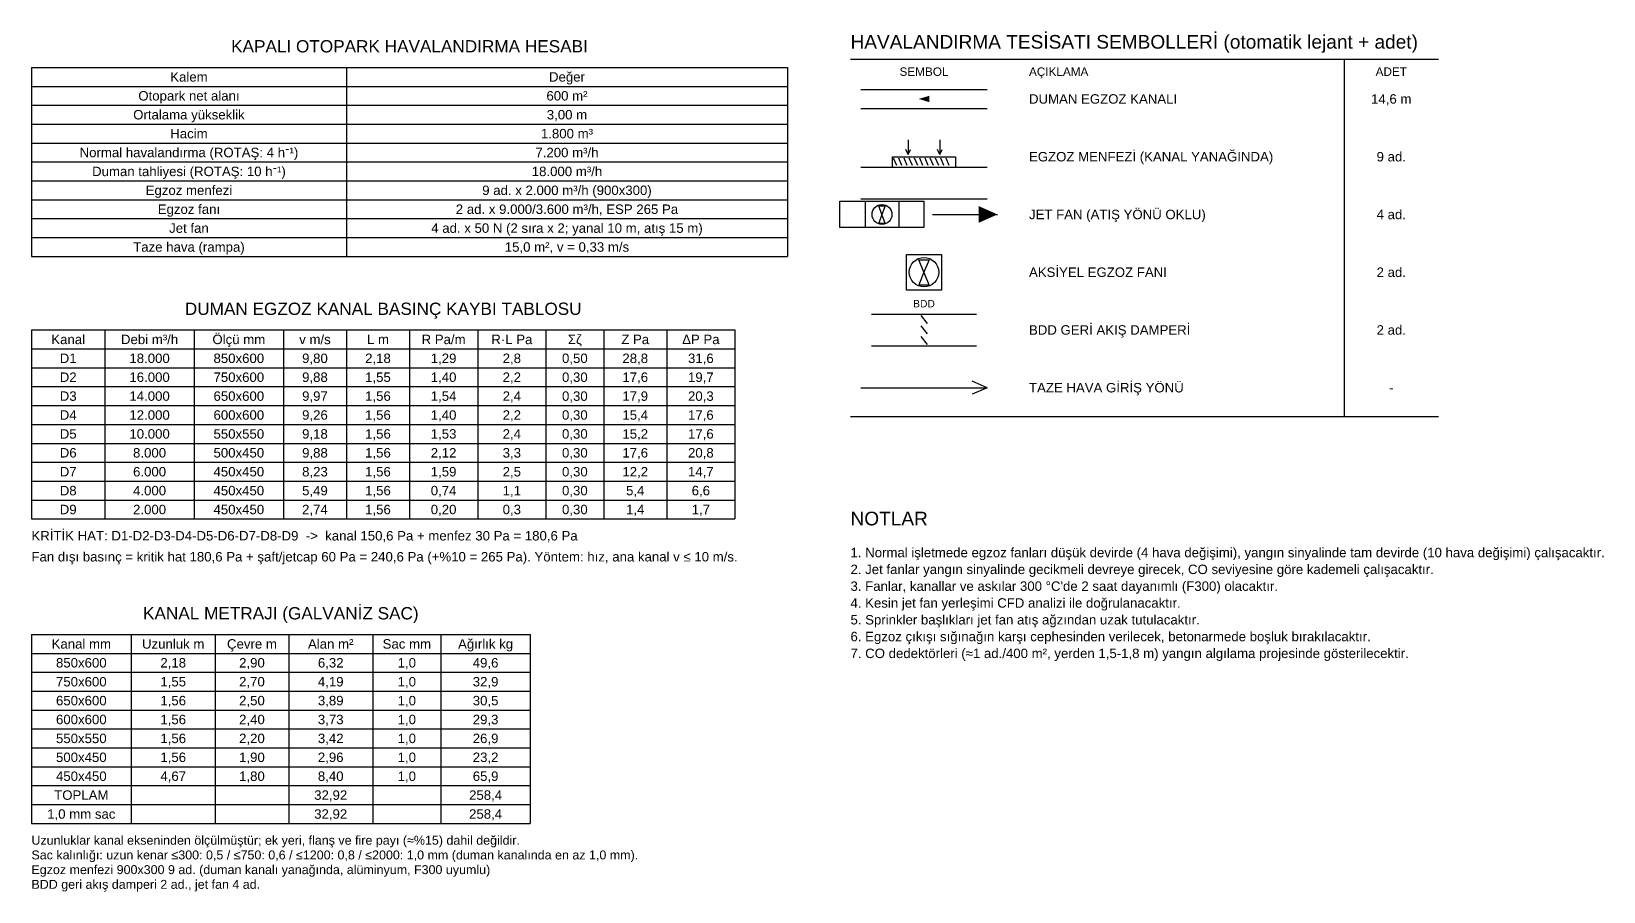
# Model space of a CAD drawing. Header units: centimetres. Extents: x -401 to 4772, y -141 to 2158.
# Drawn here: x 3275 to 4772, y 1280 to 2099 of the extents above; entities that cross this region are included whole.
import ezdxf
from ezdxf.enums import TextEntityAlignment as Align

# ---------------------------------------------------------------- set-up
doc = ezdxf.new("R2010")
doc.units = ezdxf.units.CM
for name, color, linetype in [('ROTAS-DAMPER', 7, 'Continuous'), ('ROTAS-DUMAN-EGZOZ', 1, 'Continuous'), ('ROTAS-HAVALANDIRMA-CIHAZ', 135, 'Continuous'), ('ROTAS-HESAP', 1, 'Continuous'), ('ROTAS-JETFAN', 135, 'Continuous'), ('ROTAS-KANAL-OK', 7, 'Continuous'), ('ROTAS-MENFEZ', 7, 'Continuous'), ('ROTAS-TABLO', 7, 'Continuous'), ('ROTAS-TAZE-HAVA-KANALI', 3, 'Continuous'), ('ROTAS-TES-NOT', 7, 'Continuous')]:
    doc.layers.add(name, color=color, linetype=linetype)
doc.styles.add('ROTAS', font='arial.ttf')

msp = doc.modelspace()

# ---------------------------------------------------------------- linework, layer by layer
at = {"layer": 'ROTAS-DAMPER'}
for p, q in [((4122, 1828.8), (4128, 1821.2)), ((4122, 1818.8), (4128, 1811.2)), ((4122, 1808.8), (4128, 1801.2))]:
    msp.add_line(p, q, dxfattribs=at)
at = {"layer": 'ROTAS-DUMAN-EGZOZ'}
for p, q in [((4065, 2044), (4185, 2044)), ((4065, 2026), (4185, 2026)), ((4065, 1970), (4185, 1970)), ((4065, 1940), (4185, 1940)), ((4075, 1830), (4175, 1830)), ((4075, 1800), (4175, 1800))]:
    msp.add_line(p, q, dxfattribs=at)
at = {"layer": 'ROTAS-HAVALANDIRMA-CIHAZ'}
for points in [[(4108.2, 1887), (4141.8, 1887), (4141.8, 1853), (4108.2, 1853)], [(4125, 1870), (4120.1, 1881.9), (4129.9, 1881.9)], [(4125, 1870), (4120.1, 1858.1), (4129.9, 1858.1)]]:
    msp.add_lwpolyline(points, close=True, dxfattribs=at)
msp.add_circle((4125, 1870), 14, dxfattribs=at)
at = {"layer": 'ROTAS-JETFAN'}
for p, q in [((4069, 1937.5), (4069, 1912.5)), ((4101, 1937.5), (4101, 1912.5)), ((4133, 1925), (4195, 1925))]:
    msp.add_line(p, q, dxfattribs=at)
for points in [[(4045, 1937.5), (4125, 1937.5), (4125, 1912.5), (4045, 1912.5)], [(4085, 1925), (4082, 1933.2), (4088, 1933.2)], [(4085, 1925), (4082, 1916.8), (4088, 1916.8)]]:
    msp.add_lwpolyline(points, close=True, dxfattribs=at)
msp.add_circle((4085, 1925), 9.5, dxfattribs=at)
msp.add_solid([(4195, 1925), (4177, 1933), (4177, 1917)], dxfattribs=at)
at = {"layer": 'ROTAS-KANAL-OK'}
msp.add_solid([(4120, 2035), (4130, 2032), (4130, 2038)], dxfattribs=at)
at = {"layer": 'ROTAS-MENFEZ'}
for p, q in [((4110, 1996), (4110, 1982)), ((4140, 1996), (4140, 1982)), ((4099, 1971.5), (4096, 1978.5)), ((4104, 1971.5), (4101, 1978.5)), ((4109, 1971.5), (4106, 1978.5)), ((4110, 1982), (4107.8, 1987)), ((4110, 1982), (4112.2, 1987)), ((4114, 1971.5), (4111, 1978.5)), ((4119, 1971.5), (4116, 1978.5)), ((4124, 1971.5), (4121, 1978.5)), ((4129, 1971.5), (4126, 1978.5)), ((4134, 1971.5), (4131, 1978.5)), ((4139, 1971.5), (4136, 1978.5)), ((4140, 1982), (4137.8, 1987)), ((4140, 1982), (4142.2, 1987)), ((4144, 1971.5), (4141, 1978.5)), ((4149, 1971.5), (4146, 1978.5))]:
    msp.add_line(p, q, dxfattribs=at)
msp.add_lwpolyline([(4095, 1970), (4095, 1980), (4155, 1980), (4155, 1970)], dxfattribs=at)
at = {"layer": 'ROTAS-TABLO'}
for p, q in [((4055, 2073), (4615, 2073)), ((4525, 2073), (4525, 1732.5)), ((3275, 2065), (3995, 2065)), ((3275, 2065), (3275, 1885)), ((3575, 2065), (3575, 1885)), ((3995, 2065), (3995, 1885)), ((3275, 2047), (3995, 2047)), ((3275, 2029), (3995, 2029)), ((3275, 2011), (3995, 2011)), ((3275, 1993), (3995, 1993)), ((3275, 1975), (3995, 1975)), ((3275, 1957), (3995, 1957)), ((3275, 1939), (3995, 1939)), ((3275, 1921), (3995, 1921)), ((3275, 1903), (3995, 1903)), ((3275, 1885), (3995, 1885)), ((3275, 1815), (3945, 1815)), ((3275, 1815), (3275, 1635)), ((3345, 1815), (3345, 1635)), ((3430, 1815), (3430, 1635)), ((3515, 1815), (3515, 1635)), ((3575, 1815), (3575, 1635)), ((3635, 1815), (3635, 1635)), ((3700, 1815), (3700, 1635)), ((3765, 1815), (3765, 1635)), ((3820, 1815), (3820, 1635)), ((3880, 1815), (3880, 1635)), ((3945, 1815), (3945, 1635)), ((3275, 1797), (3945, 1797)), ((3275, 1779), (3945, 1779)), ((3275, 1761), (3945, 1761)), ((3275, 1743), (3945, 1743)), ((3275, 1725), (3945, 1725)), ((4055, 1732.5), (4615, 1732.5)), ((3275, 1707), (3945, 1707)), ((3275, 1689), (3945, 1689)), ((3275, 1671), (3945, 1671)), ((3275, 1653), (3945, 1653)), ((3275, 1635), (3945, 1635)), ((3275, 1525), (3750, 1525)), ((3275, 1525), (3275, 1345)), ((3370, 1525), (3370, 1345)), ((3450, 1525), (3450, 1345)), ((3520, 1525), (3520, 1345)), ((3600, 1525), (3600, 1345)), ((3665, 1525), (3665, 1345)), ((3750, 1525), (3750, 1345)), ((3275, 1507), (3750, 1507)), ((3275, 1489), (3750, 1489)), ((3275, 1471), (3750, 1471)), ((3275, 1453), (3750, 1453)), ((3275, 1435), (3750, 1435)), ((3275, 1417), (3750, 1417)), ((3275, 1399), (3750, 1399)), ((3275, 1381), (3750, 1381)), ((3275, 1363), (3750, 1363)), ((3275, 1345), (3750, 1345))]:
    msp.add_line(p, q, dxfattribs=at)
at = {"layer": 'ROTAS-TAZE-HAVA-KANALI'}
for p, q in [((4065, 1760), (4185, 1760)), ((4185, 1760), (4171, 1766.3)), ((4185, 1760), (4171, 1753.7))]:
    msp.add_line(p, q, dxfattribs=at)

# ---------------------------------------------------------------- texts
at = {"layer": 'ROTAS-DAMPER', "style": 'ROTAS'}
msp.add_text('BDD', height=7, dxfattribs=at).set_placement((4125, 1840), align=Align.MIDDLE_CENTER)
at = {"layer": 'ROTAS-HESAP', "style": 'ROTAS'}
for s, height, p in [('KRİTİK HAT: D1-D2-D3-D4-D5-D6-D7-D8-D9  ->  kanal 150,6 Pa + menfez 30 Pa = 180,6 Pa', 9, (3275, 1619)), ('Fan dışı basınç = kritik hat 180,6 Pa + şaft/jetcap 60 Pa = 240,6 Pa (+%10 = 265 Pa). Yöntem: hız, ana kanal v ≤ 10 m/s.', 9, (3275, 1599)), ('Uzunluklar kanal ekseninden ölçülmüştür; ek yeri, flanş ve fire payı (≈%15) dahil değildir.', 8.5, (3275, 1329)), ('Sac kalınlığı: uzun kenar ≤300: 0,5 / ≤750: 0,6 / ≤1200: 0,8 / ≤2000: 1,0 mm (duman kanalında en az 1,0 mm).', 8.5, (3275, 1315)), ('Egzoz menfezi 900x300 9 ad. (duman kanalı yanağında, alüminyum, F300 uyumlu)', 8.5, (3275, 1301)), ('BDD geri akış damperi 2 ad., jet fan 4 ad.', 8.5, (3275, 1287))]:
    msp.add_text(s, height=height, dxfattribs=at).set_placement(p, align=Align.MIDDLE_LEFT)
at = {"layer": 'ROTAS-TABLO', "style": 'ROTAS'}
msp.add_text('HAVALANDIRMA TESİSATI SEMBOLLERİ (otomatik lejant + adet)', height=13, dxfattribs=at).set_placement((4055, 2079), align=Align.BOTTOM_LEFT)
for s, p in [('KAPALI OTOPARK HAVALANDIRMA HESABI', (3635, 2075.8)), ('DUMAN EGZOZ KANAL BASINÇ KAYBI TABLOSU', (3610, 1825.8)), ('KANAL METRAJI (GALVANİZ SAC)', (3512.5, 1535.8))]:
    msp.add_text(s, height=11.7, dxfattribs=at).set_placement(p, align=Align.BOTTOM_CENTER)
for s, height, p in [('Kalem', 9, (3425, 2056)), ('Değer', 9, (3785, 2056)), ('SEMBOL', 8, (4125, 2061)), ('ADET', 8, (4570, 2061)), ('Otopark net alanı', 9, (3425, 2038)), ('600 m²', 9, (3785, 2038)), ('14,6 m', 9, (4570, 2035)), ('Ortalama yükseklik', 9, (3425, 2020)), ('3,00 m', 9, (3785, 2020)), ('Hacim', 9, (3425, 2002)), ('1.800 m³', 9, (3785, 2002)), ('Normal havalandırma (ROTAŞ: 4 h⁻¹)', 9, (3425, 1984)), ('7.200 m³/h', 9, (3785, 1984)), ('9 ad.', 9, (4570, 1980)), ('Duman tahliyesi (ROTAŞ: 10 h⁻¹)', 9, (3425, 1966)), ('18.000 m³/h', 9, (3785, 1966)), ('Egzoz menfezi', 9, (3425, 1948)), ('9 ad. x 2.000 m³/h (900x300)', 9, (3785, 1948)), ('Egzoz fanı', 9, (3425, 1930)), ('2 ad. x 9.000/3.600 m³/h, ESP 265 Pa', 9, (3785, 1930)), ('Jet fan', 9, (3425, 1912)), ('4 ad. x 50 N (2 sıra x 2; yanal 10 m, atış 15 m)', 9, (3785, 1912)), ('4 ad.', 9, (4570, 1925)), ('Taze hava (rampa)', 9, (3425, 1894)), ('15,0 m², v = 0,33 m/s', 9, (3785, 1894)), ('2 ad.', 9, (4570, 1870)), ('Ölçü mm', 9, (3472.5, 1806)), ('2 ad.', 9, (4570, 1815)), ('Kanal', 9, (3310, 1806)), ('Debi m³/h', 9, (3387.5, 1806)), ('v m/s', 9, (3545, 1806)), ('L m', 9, (3605, 1806)), ('R Pa/m', 9, (3667.5, 1806)), ('R·L Pa', 9, (3732.5, 1806)), ('Σζ', 9, (3792.5, 1806)), ('Z Pa', 9, (3850, 1806)), ('ΔP Pa', 9, (3912.5, 1806)), ('D1', 9, (3310, 1788)), ('18.000', 9, (3387.5, 1788)), ('850x600', 9, (3472.5, 1788)), ('9,80', 9, (3545, 1788)), ('2,18', 9, (3605, 1788)), ('1,29', 9, (3667.5, 1788)), ('2,8', 9, (3732.5, 1788)), ('0,50', 9, (3792.5, 1788)), ('28,8', 9, (3850, 1788)), ('31,6', 9, (3912.5, 1788)), ('D2', 9, (3310, 1770)), ('16.000', 9, (3387.5, 1770)), ('750x600', 9, (3472.5, 1770)), ('9,88', 9, (3545, 1770)), ('1,55', 9, (3605, 1770)), ('1,40', 9, (3667.5, 1770)), ('2,2', 9, (3732.5, 1770)), ('0,30', 9, (3792.5, 1770)), ('17,6', 9, (3850, 1770)), ('19,7', 9, (3912.5, 1770)), ('D3', 9, (3310, 1752)), ('14.000', 9, (3387.5, 1752)), ('650x600', 9, (3472.5, 1752)), ('9,97', 9, (3545, 1752)), ('1,56', 9, (3605, 1752)), ('1,54', 9, (3667.5, 1752)), ('2,4', 9, (3732.5, 1752)), ('0,30', 9, (3792.5, 1752)), ('17,9', 9, (3850, 1752)), ('20,3', 9, (3912.5, 1752)), ('-', 9, (4570, 1760)), ('D4', 9, (3310, 1734)), ('12.000', 9, (3387.5, 1734)), ('600x600', 9, (3472.5, 1734)), ('9,26', 9, (3545, 1734)), ('1,56', 9, (3605, 1734)), ('1,40', 9, (3667.5, 1734)), ('2,2', 9, (3732.5, 1734)), ('0,30', 9, (3792.5, 1734)), ('15,4', 9, (3850, 1734)), ('17,6', 9, (3912.5, 1734)), ('D5', 9, (3310, 1716)), ('10.000', 9, (3387.5, 1716)), ('550x550', 9, (3472.5, 1716)), ('9,18', 9, (3545, 1716)), ('1,56', 9, (3605, 1716)), ('1,53', 9, (3667.5, 1716)), ('2,4', 9, (3732.5, 1716)), ('0,30', 9, (3792.5, 1716)), ('15,2', 9, (3850, 1716)), ('17,6', 9, (3912.5, 1716)), ('D6', 9, (3310, 1698)), ('8.000', 9, (3387.5, 1698)), ('500x450', 9, (3472.5, 1698)), ('9,88', 9, (3545, 1698)), ('1,56', 9, (3605, 1698)), ('2,12', 9, (3667.5, 1698)), ('3,3', 9, (3732.5, 1698)), ('0,30', 9, (3792.5, 1698)), ('17,6', 9, (3850, 1698)), ('20,8', 9, (3912.5, 1698)), ('D7', 9, (3310, 1680)), ('6.000', 9, (3387.5, 1680)), ('450x450', 9, (3472.5, 1680)), ('8,23', 9, (3545, 1680)), ('1,56', 9, (3605, 1680)), ('1,59', 9, (3667.5, 1680)), ('2,5', 9, (3732.5, 1680)), ('0,30', 9, (3792.5, 1680)), ('12,2', 9, (3850, 1680)), ('14,7', 9, (3912.5, 1680)), ('D8', 9, (3310, 1662)), ('4.000', 9, (3387.5, 1662)), ('450x450', 9, (3472.5, 1662)), ('5,49', 9, (3545, 1662)), ('1,56', 9, (3605, 1662)), ('0,74', 9, (3667.5, 1662)), ('1,1', 9, (3732.5, 1662)), ('0,30', 9, (3792.5, 1662)), ('5,4', 9, (3850, 1662)), ('6,6', 9, (3912.5, 1662)), ('D9', 9, (3310, 1644)), ('2.000', 9, (3387.5, 1644)), ('450x450', 9, (3472.5, 1644)), ('2,74', 9, (3545, 1644)), ('1,56', 9, (3605, 1644)), ('0,20', 9, (3667.5, 1644)), ('0,3', 9, (3732.5, 1644)), ('0,30', 9, (3792.5, 1644)), ('1,4', 9, (3850, 1644)), ('1,7', 9, (3912.5, 1644)), ('Kanal mm', 9, (3322.5, 1516)), ('Uzunluk m', 9, (3410, 1516)), ('Çevre m', 9, (3485, 1516)), ('Alan m²', 9, (3560, 1516)), ('Sac mm', 9, (3632.5, 1516)), ('Ağırlık kg', 9, (3707.5, 1516)), ('850x600', 9, (3322.5, 1498)), ('2,18', 9, (3410, 1498)), ('2,90', 9, (3485, 1498)), ('6,32', 9, (3560, 1498)), ('1,0', 9, (3632.5, 1498)), ('49,6', 9, (3707.5, 1498)), ('750x600', 9, (3322.5, 1480)), ('1,55', 9, (3410, 1480)), ('2,70', 9, (3485, 1480)), ('4,19', 9, (3560, 1480)), ('1,0', 9, (3632.5, 1480)), ('32,9', 9, (3707.5, 1480)), ('650x600', 9, (3322.5, 1462)), ('1,56', 9, (3410, 1462)), ('2,50', 9, (3485, 1462)), ('3,89', 9, (3560, 1462)), ('1,0', 9, (3632.5, 1462)), ('30,5', 9, (3707.5, 1462)), ('600x600', 9, (3322.5, 1444)), ('1,56', 9, (3410, 1444)), ('2,40', 9, (3485, 1444)), ('3,73', 9, (3560, 1444)), ('1,0', 9, (3632.5, 1444)), ('29,3', 9, (3707.5, 1444)), ('550x550', 9, (3322.5, 1426)), ('1,56', 9, (3410, 1426)), ('2,20', 9, (3485, 1426)), ('3,42', 9, (3560, 1426)), ('1,0', 9, (3632.5, 1426)), ('26,9', 9, (3707.5, 1426)), ('500x450', 9, (3322.5, 1408)), ('1,56', 9, (3410, 1408)), ('1,90', 9, (3485, 1408)), ('2,96', 9, (3560, 1408)), ('1,0', 9, (3632.5, 1408)), ('23,2', 9, (3707.5, 1408)), ('450x450', 9, (3322.5, 1390)), ('4,67', 9, (3410, 1390)), ('1,80', 9, (3485, 1390)), ('8,40', 9, (3560, 1390)), ('1,0', 9, (3632.5, 1390)), ('65,9', 9, (3707.5, 1390)), ('TOPLAM', 9, (3322.5, 1372)), ('32,92', 9, (3560, 1372)), ('258,4', 9, (3707.5, 1372)), ('1,0 mm sac', 9, (3322.5, 1354)), ('32,92', 9, (3560, 1354)), ('258,4', 9, (3707.5, 1354))]:
    msp.add_text(s, height=height, dxfattribs=at).set_placement(p, align=Align.MIDDLE_CENTER)
for s, height, p in [('AÇIKLAMA', 8, (4225, 2061)), ('DUMAN EGZOZ KANALI', 9, (4225, 2035)), ('EGZOZ MENFEZİ (KANAL YANAĞINDA)', 9, (4225, 1980)), ('JET FAN (ATIŞ YÖNÜ OKLU)', 9, (4225, 1925)), ('AKSİYEL EGZOZ FANI', 9, (4225, 1870)), ('BDD GERİ AKIŞ DAMPERİ', 9, (4225, 1815)), ('TAZE HAVA GİRİŞ YÖNÜ', 9, (4225, 1760))]:
    msp.add_text(s, height=height, dxfattribs=at).set_placement(p, align=Align.MIDDLE_LEFT)
at = {"layer": 'ROTAS-TES-NOT', "style": 'ROTAS'}
msp.add_text('NOTLAR', height=13, dxfattribs=at).set_placement((4055, 1625), align=Align.BOTTOM_LEFT)
for s, p in [('1. Normal işletmede egzoz fanları düşük devirde (4 hava değişimi), yangın sinyalinde tam devirde (10 hava değişimi) çalışacaktır.', (4055, 1603)), ('2. Jet fanlar yangın sinyalinde gecikmeli devreye girecek, CO seviyesine göre kademeli çalışacaktır.', (4055, 1587)), ("3. Fanlar, kanallar ve askılar 300 °C'de 2 saat dayanımlı (F300) olacaktır.", (4055, 1571)), ('4. Kesin jet fan yerleşimi CFD analizi ile doğrulanacaktır.', (4055, 1555)), ('5. Sprinkler başlıkları jet fan atış ağzından uzak tutulacaktır.', (4055, 1539)), ('6. Egzoz çıkışı sığınağın karşı cephesinden verilecek, betonarmede boşluk bırakılacaktır.', (4055, 1523)), ('7. CO dedektörleri (≈1 ad./400 m², yerden 1,5-1,8 m) yangın algılama projesinde gösterilecektir.', (4055, 1507))]:
    msp.add_text(s, height=9, dxfattribs=at).set_placement(p, align=Align.MIDDLE_LEFT)

doc.saveas('drawing.dxf')
